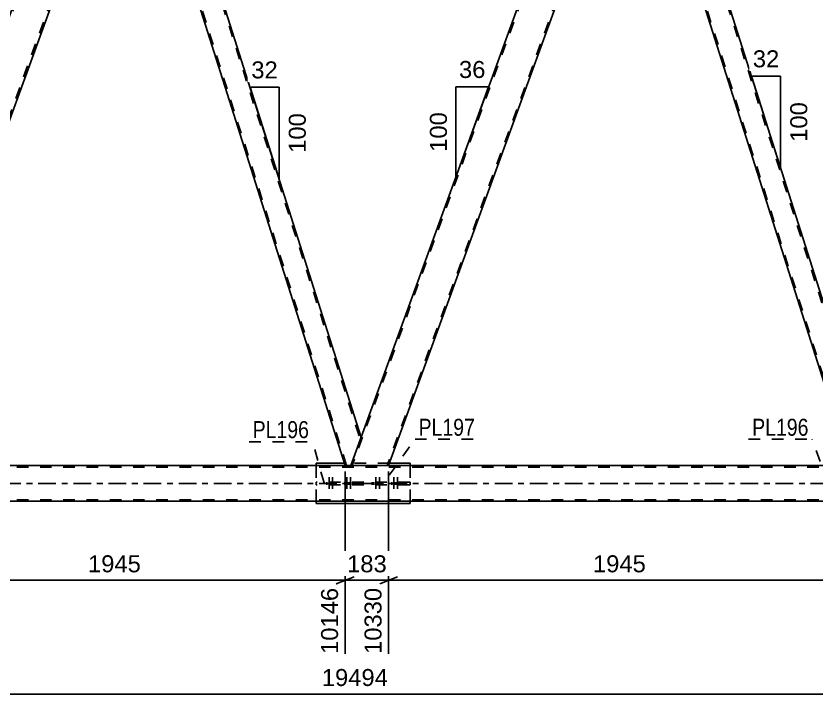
# Model space of a CAD drawing. Header units: millimetres. Extents: x -136 to 705, y -401 to 193.
# Drawn here: x 236.8 to 371.6, y -160.5 to -46.2 of the extents above; entities that cross this region are included whole.
import ezdxf

# ---------------------------------------------------------------- set-up
doc = ezdxf.new("R2010")
doc.units = ezdxf.units.MM
doc.linetypes.add('DXK_LINE_DOT2', pattern=[3.9198, 1.9599, -1.9599])
doc.linetypes.add('DXK_LINE_DOT3', pattern=[5.9187, 2.979, -0.9799, 0.9799, -0.9799])
doc.styles.add('Arial', font='ARIAL.TTF', dxfattribs={"height": 0.2})
doc.styles.add('Arial Narrow', font='ARIALN.TTF', dxfattribs={"height": 0.2})

# ---------------------------------------------------------------- blocks, each defined once
blk = doc.blocks.new('Bolt-318464307-3569 - 3161')
at = {"color": 1, "linetype": 'DXK_LINE_DOT2'}
for p, q in [((289.54, -123.93), (289.54, -126.93)), ((290.14, -123.93), (290.14, -126.93)), ((292.56, -123.93), (292.56, -126.93)), ((293.16, -123.93), (293.16, -126.93)), ((289.18, -124.73), (289.18, -125.21)), ((289.78, -124.73), (289.78, -125.21)), ((289.9, -124.73), (289.9, -125.21)), ((290.5, -124.73), (290.5, -125.21)), ((292.2, -124.73), (292.2, -125.21)), ((292.8, -124.73), (292.8, -125.21)), ((292.92, -124.73), (292.92, -125.21)), ((293.52, -124.73), (293.52, -125.21))]:
    blk.add_line(p, q, dxfattribs=at)
blk = doc.blocks.new('Part-318464307-3224 - 3161')
at = {"color": 7, "linetype": 'DXK_LINE_DOT2'}
for p, q in [((619.08, -122.21), (-61.33, -122.21)), ((619.08, -121.97), (-47.33, -121.97)), ((299.59, -121.97), (293.21, -121.97)), ((619.08, -127.73), (-61.33, -127.73))]:
    blk.add_line(p, q, dxfattribs=at)
at = {"color": 2, "linetype": 'Continuous'}
for p, q in [((293.21, -121.97), (214.46, -121.97)), ((378.34, -121.97), (299.59, -121.97)), ((615.08, -127.97), (-61.33, -127.97))]:
    blk.add_line(p, q, dxfattribs=at)
at = {"color": 7, "linetype": 'DXK_LINE_DOT3'}
blk.add_line((-61.33, -124.97), (629.08, -124.97), dxfattribs=at)
blk = doc.blocks.new('Part-318464307-3384 - 3161')
at = {"color": 7, "linetype": 'DXK_LINE_DOT2'}
for p, q in [((303.23, -124.73), (287.38, -124.73)), ((287.38, -124.73), (287.38, -125.21)), ((303.23, -125.21), (287.38, -125.21)), ((293.79, -124.73), (293.79, -125.21)), ((296.82, -125.21), (296.82, -124.73)), ((303.23, -124.73), (303.23, -125.21))]:
    blk.add_line(p, q, dxfattribs=at)
blk = doc.blocks.new('Bolt-318464307-3385 - 3161')
at = {"color": 1, "linetype": 'DXK_LINE_DOT2'}
for p, q in [((297.45, -123.93), (297.45, -126.93)), ((298.05, -123.93), (298.05, -126.93)), ((300.47, -123.93), (300.47, -126.93)), ((301.07, -123.93), (301.07, -126.93)), ((297.09, -124.73), (297.09, -125.21)), ((297.69, -124.73), (297.69, -125.21)), ((297.81, -124.73), (297.81, -125.21)), ((298.41, -124.73), (298.41, -125.21)), ((300.11, -124.73), (300.11, -125.21)), ((300.71, -124.73), (300.71, -125.21)), ((300.83, -124.73), (300.83, -125.21)), ((301.43, -124.73), (301.43, -125.21))]:
    blk.add_line(p, q, dxfattribs=at)
blk = doc.blocks.new('Part-318464307-3418 - 3161')
at = {"color": 7, "linetype": 'DXK_LINE_DOT2'}
for p, q in [((342.89, -3), (341.16, -7.77)), ((343.84, -3), (342.89, -3)), ((343.59, -3), (379.94, -117.58)), ((377.64, -121.97), (341.29, -7.4)), ((378.34, -121.97), (380.07, -117.21)), ((377.39, -121.97), (378.34, -121.97))]:
    blk.add_line(p, q, dxfattribs=at)
at = {"color": 2, "linetype": 'Continuous'}
for p, q in [((380.07, -117.21), (343.84, -3)), ((377.39, -121.97), (341.16, -7.77))]:
    blk.add_line(p, q, dxfattribs=at)
blk = doc.blocks.new('Part-318464307-3433 - 3161')
at = {"color": 2, "linetype": 'Continuous'}
for p, q in [((251.37, -3), (208.07, -121.97)), ((257.76, -3), (214.46, -121.97)), ((251.37, -3), (257.76, -3)), ((214.42, -121.97), (208.07, -121.97)), ((214.46, -121.97), (214.42, -121.97))]:
    blk.add_line(p, q, dxfattribs=at)
at = {"color": 7, "linetype": 'DXK_LINE_DOT2'}
for p, q in [((251.63, -3), (208.33, -121.97)), ((257.5, -3), (214.2, -121.97))]:
    blk.add_line(p, q, dxfattribs=at)
blk = doc.blocks.new('Part-318464307-3555 - 3161')
at = {"color": 2, "linetype": 'Continuous'}
for p, q in [((292.13, -121.57), (287.38, -121.57)), ((287.38, -121.97), (287.38, -121.57)), ((303.23, -121.57), (299.74, -121.57)), ((303.23, -121.97), (303.23, -121.57)), ((287.38, -128.37), (287.38, -127.97)), ((303.23, -128.37), (303.23, -127.97)), ((287.38, -128.37), (303.23, -128.37))]:
    blk.add_line(p, q, dxfattribs=at)
at = {"color": 7, "linetype": 'DXK_LINE_DOT2'}
for p, q in [((287.38, -127.97), (287.38, -121.97)), ((299.74, -121.57), (292.13, -121.57)), ((303.23, -127.97), (303.23, -121.97))]:
    blk.add_line(p, q, dxfattribs=at)
blk = doc.blocks.new('Part-318464307-3695 - 3161')
at = {"color": 2, "linetype": 'Continuous'}
for p, q in [((336.51, -3), (293.21, -121.97)), ((342.89, -3), (299.59, -121.97)), ((336.51, -3), (342.89, -3)), ((299.55, -121.97), (293.21, -121.97)), ((299.59, -121.97), (299.55, -121.97))]:
    blk.add_line(p, q, dxfattribs=at)
at = {"color": 7, "linetype": 'DXK_LINE_DOT2'}
for p, q in [((336.76, -3), (293.46, -121.97)), ((342.64, -3), (299.34, -121.97))]:
    blk.add_line(p, q, dxfattribs=at)
blk = doc.blocks.new('Part-318464307-3768 - 3161')
at = {"color": 7, "linetype": 'DXK_LINE_DOT2'}
for p, q in [((257.76, -3), (256.02, -7.77)), ((258.71, -3), (257.76, -3)), ((258.46, -3), (294.81, -117.58)), ((292.51, -121.97), (256.16, -7.4)), ((293.21, -121.97), (294.94, -117.21)), ((292.26, -121.97), (293.21, -121.97))]:
    blk.add_line(p, q, dxfattribs=at)
at = {"color": 2, "linetype": 'Continuous'}
for p, q in [((294.94, -117.21), (258.71, -3)), ((292.26, -121.97), (256.02, -7.77))]:
    blk.add_line(p, q, dxfattribs=at)
blk = doc.blocks.new('AngleDimension-318464307-3917 - 3161')
at = {"color": 7, "linetype": 'Continuous'}
for p, q in [((310.91, -58.12), (316.45, -58.12)), ((310.91, -73.34), (316.45, -58.12)), ((310.91, -73.34), (310.91, -58.12)), ((313.37, -66.56), (316.45, -58.12))]:
    blk.add_line(p, q, dxfattribs=at)
at = {"color": 0}
for points in [[(316.5, -57.22), (316.5, -53.02), (310.85, -53.02), (310.85, -57.22)], [(310, -61.8), (305.8, -61.8), (305.8, -69.67), (310, -69.67)]]:
    blk.add_wipeout(points, dxfattribs=at)
at = {"color": 3, "style": 'Arial'}
blk.add_text('36', height=2.865, dxfattribs=at).set_placement((311.45, -56.62))
blk.add_text('100', height=2.865, rotation=90.0002, dxfattribs=at).set_placement((309.41, -69.07))
blk = doc.blocks.new('AngleDimension-318464307-5150 - 3161')
at = {"color": 7, "linetype": 'Continuous'}
for p, q in [((362.77, -62.67), (360.76, -56.32)), ((365.66, -56.32), (360.76, -56.32)), ((365.66, -71.77), (360.76, -56.32)), ((365.66, -71.77), (365.66, -56.32))]:
    blk.add_line(p, q, dxfattribs=at)
at = {"color": 0}
for points in [[(366.03, -55.42), (366.03, -51.22), (360.39, -51.22), (360.39, -55.42)], [(370.76, -60.11), (366.56, -60.11), (366.56, -67.98), (370.76, -67.98)]]:
    blk.add_wipeout(points, dxfattribs=at)
at = {"color": 3, "style": 'Arial'}
blk.add_text('32', height=2.865, dxfattribs=at).set_placement((360.99, -54.82))
blk.add_text('100', height=2.865, rotation=90.0002, dxfattribs=at).set_placement((370.16, -67.38))
blk = doc.blocks.new('StraightDimension-318464307-4107 - 3161')
at = {"color": 7, "linetype": 'Continuous'}
for p, q in [((214.46, -122.97), (214.46, -151.49)), ((292.26, -122.97), (292.26, -153.71)), ((215.96, -140.7), (212.96, -141.9)), ((214.46, -141.3), (292.26, -141.3)), ((290.76, -141.9), (293.76, -140.7))]:
    blk.add_line(p, q, dxfattribs=at)
at = {"color": 0}
blk.add_wipeout([(258.4, -140.55), (258.4, -136.35), (248.31, -136.35), (248.31, -140.55)], dxfattribs=at)
at = {"color": 3, "style": 'Arial'}
blk.add_text('1945', height=2.865, dxfattribs=at).set_placement((248.91, -139.95))
at = {"color": 0, "linetype": 'Continuous'}
blk.add_wipeout([(291.66, -142), (287.46, -142), (287.46, -154.31), (291.66, -154.31)], dxfattribs=at)
at = {"color": 3, "linetype": 'Continuous', "style": 'Arial'}
blk.add_text('10146', height=2.865, rotation=90.0002, dxfattribs=at).set_placement((291.06, -153.71))
blk = doc.blocks.new('StraightDimension-318464307-5139 - 3161')
at = {"color": 7, "linetype": 'Continuous'}
blk.add_line((-74.23, -160.47), (662, -160.47), dxfattribs=at)
at = {"color": 0}
blk.add_wipeout([(300.05, -159.72), (300.05, -155.52), (287.73, -155.52), (287.73, -159.72)], dxfattribs=at)
at = {"color": 3, "style": 'Arial'}
blk.add_text('19494', height=2.865, dxfattribs=at).set_placement((288.33, -159.12))
blk = doc.blocks.new('AngleDimension-318464307-3931 - 3161')
at = {"color": 7, "linetype": 'Continuous'}
for p, q in [((279.45, -68.37), (276.22, -58.19)), ((281.12, -58.19), (276.22, -58.19)), ((281.12, -73.63), (276.22, -58.19)), ((281.12, -73.63), (281.12, -58.19))]:
    blk.add_line(p, q, dxfattribs=at)
at = {"color": 0}
for points in [[(281.49, -57.29), (281.49, -53.09), (275.84, -53.09), (275.84, -57.29)], [(286.22, -61.97), (282.02, -61.97), (282.02, -69.84), (286.22, -69.84)]]:
    blk.add_wipeout(points, dxfattribs=at)
at = {"color": 3, "style": 'Arial'}
blk.add_text('32', height=2.865, dxfattribs=at).set_placement((276.44, -56.69))
blk.add_text('100', height=2.865, rotation=90.0002, dxfattribs=at).set_placement((285.62, -69.24))
blk = doc.blocks.new('StraightDimension-318464307-4088 - 3161')
at = {"color": 7, "linetype": 'Continuous'}
for p, q in [((299.59, -122.97), (299.59, -153.71)), ((377.39, -122.97), (377.39, -153.71)), ((301.09, -140.7), (298.09, -141.9)), ((299.59, -141.3), (377.39, -141.3)), ((375.89, -141.9), (378.89, -140.7))]:
    blk.add_line(p, q, dxfattribs=at)
at = {"color": 0}
blk.add_wipeout([(343.54, -140.55), (343.54, -136.35), (333.44, -136.35), (333.44, -140.55)], dxfattribs=at)
at = {"color": 3, "style": 'Arial'}
blk.add_text('1945', height=2.865, dxfattribs=at).set_placement((334.04, -139.95))
at = {"color": 0, "linetype": 'Continuous'}
blk.add_wipeout([(376.79, -142), (372.59, -142), (372.59, -154.31), (376.79, -154.31)], dxfattribs=at)
at = {"color": 3, "linetype": 'Continuous', "style": 'Arial'}
blk.add_text('12275', height=2.865, rotation=90.0002, dxfattribs=at).set_placement((376.19, -153.71))
blk = doc.blocks.new('StraightDimension-318464307-4221 - 3161')
at = {"color": 7, "linetype": 'Continuous'}
for p, q in [((292.26, -122.97), (292.26, -153.71)), ((299.59, -122.97), (299.59, -153.71)), ((290.76, -141.9), (293.76, -140.7)), ((292.26, -141.3), (299.59, -141.3)), ((301.09, -140.7), (298.09, -141.9))]:
    blk.add_line(p, q, dxfattribs=at)
at = {"color": 0}
blk.add_wipeout([(299.86, -140.55), (299.86, -136.35), (291.99, -136.35), (291.99, -140.55)], dxfattribs=at)
at = {"color": 0, "linetype": 'Continuous'}
blk.add_wipeout([(298.99, -142), (294.79, -142), (294.79, -154.31), (298.99, -154.31)], dxfattribs=at)
at = {"color": 3, "style": 'Arial'}
blk.add_text('183', height=2.865, dxfattribs=at).set_placement((292.59, -139.95))
at = {"color": 3, "linetype": 'Continuous', "style": 'Arial'}
blk.add_text('10330', height=2.865, rotation=90.0002, dxfattribs=at).set_placement((298.39, -153.71))
blk = doc.blocks.new('Mark-318464307-3380 - 3161')
at = {"color": 0}
blk.add_wipeout([(286.18, -117.33), (286.18, -114.33), (276.67, -114.33), (276.67, -117.33)], dxfattribs=at)
blk.add_wipeout([(286.18, -117.33), (286.18, -114.33), (276.67, -114.33), (276.67, -117.33)], dxfattribs=at)
at = {"color": 30, "linetype": 'DXK_LINE_DOT2'}
for p in [(276.07, -117.93), (288.71, -124.89)]:
    blk.add_line(p, (286.78, -117.93), dxfattribs=at)
at = {"color": 3, "style": 'Arial Narrow'}
blk.add_text('PL196', height=2.863, dxfattribs=at).set_placement((276.67, -117.33))
blk = doc.blocks.new('Mark-318464307-3386 - 3161')
at = {"color": 0}
blk.add_wipeout([(370.38, -116.93), (370.38, -113.93), (360.88, -113.93), (360.88, -116.93)], dxfattribs=at)
blk.add_wipeout([(370.38, -116.93), (370.38, -113.93), (360.88, -113.93), (360.88, -116.93)], dxfattribs=at)
at = {"color": 30, "linetype": 'DXK_LINE_DOT2'}
for p in [(360.28, -117.53), (373.66, -124.94)]:
    blk.add_line(p, (370.98, -117.53), dxfattribs=at)
at = {"color": 3, "style": 'Arial Narrow'}
blk.add_text('PL196', height=2.863, dxfattribs=at).set_placement((360.88, -116.93))
blk = doc.blocks.new('Mark-318464307-3551 - 3161')
at = {"color": 0}
blk.add_wipeout([(314.15, -116.93), (314.15, -113.93), (304.64, -113.93), (304.64, -116.93)], dxfattribs=at)
blk.add_wipeout([(314.15, -116.93), (314.15, -113.93), (304.64, -113.93), (304.64, -116.93)], dxfattribs=at)
at = {"color": 30, "linetype": 'DXK_LINE_DOT2'}
for p, q in [((299.7, -123.58), (304.04, -117.53)), ((304.04, -117.53), (314.75, -117.53))]:
    blk.add_line(p, q, dxfattribs=at)
at = {"color": 3, "style": 'Arial Narrow'}
blk.add_text('PL197', height=2.863, dxfattribs=at).set_placement((304.64, -116.93))

msp = doc.modelspace()

# ---------------------------------------------------------------- block references
for name in ['Part-318464307-3433 - 3161', 'Part-318464307-3768 - 3161', 'Part-318464307-3695 - 3161', 'Part-318464307-3418 - 3161', 'Part-318464307-3224 - 3161', 'Part-318464307-3555 - 3161', 'Bolt-318464307-3569 - 3161', 'Bolt-318464307-3385 - 3161', 'Part-318464307-3384 - 3161']:
    msp.add_blockref(name, (0, 0))

# ---------------------------------------------------------------- next in the draw order: block references
for name in ['AngleDimension-318464307-5150 - 3161', 'AngleDimension-318464307-3917 - 3161', 'StraightDimension-318464307-4107 - 3161']:
    msp.add_blockref(name, (0, 0))

# ---------------------------------------------------------------- next in the draw order: block references
msp.add_blockref('StraightDimension-318464307-5139 - 3161', (0, 0))

# ---------------------------------------------------------------- next in the draw order: block references
for name in ['AngleDimension-318464307-3931 - 3161', 'Mark-318464307-3380 - 3161', 'StraightDimension-318464307-4088 - 3161']:
    msp.add_blockref(name, (0, 0))

# ---------------------------------------------------------------- next in the draw order: block references
for name in ['Mark-318464307-3386 - 3161', 'StraightDimension-318464307-4221 - 3161']:
    msp.add_blockref(name, (0, 0))

# ---------------------------------------------------------------- next in the draw order: block references
msp.add_blockref('Mark-318464307-3551 - 3161', (0, 0))

doc.saveas('drawing.dxf')
